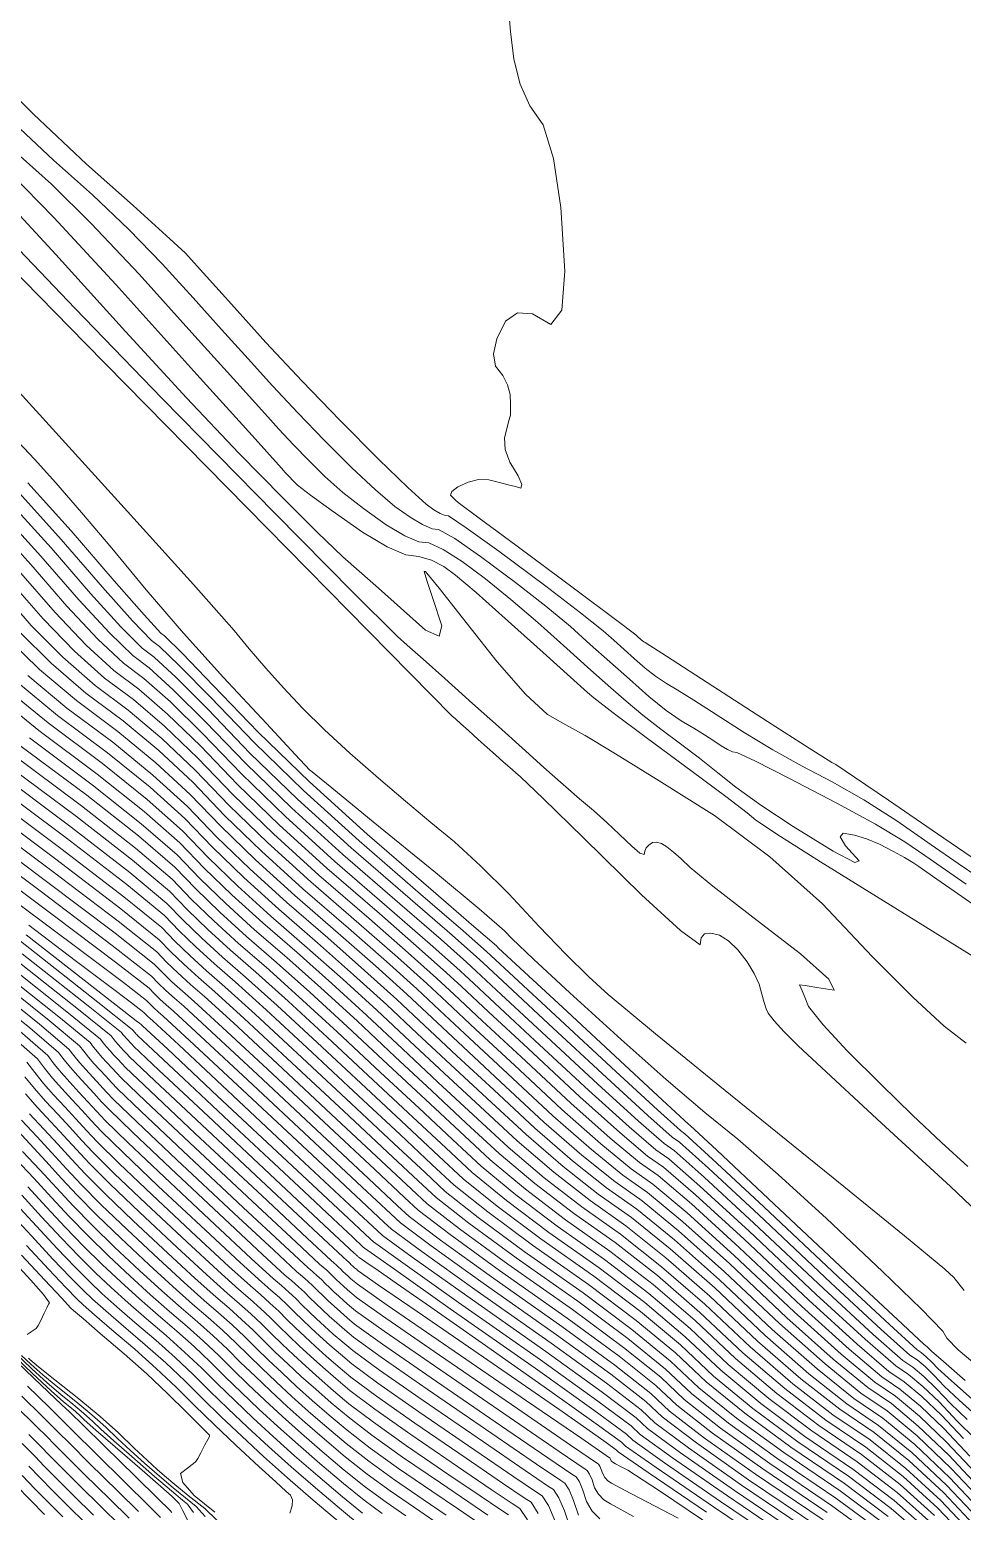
# Model space of a CAD drawing. Header units: inches. Extents: x 1337389 to 1347141, y 407035 to 414577.
# Drawn here: x 1339483 to 1339961, y 408821 to 409581 of the extents above; entities that cross this region are included whole.
import ezdxf

# ---------------------------------------------------------------- set-up
doc = ezdxf.new("R2010")
doc.units = ezdxf.units.IN
doc.header["$MEASUREMENT"] = 0
doc.layers.add('Topo', color=7, linetype='Continuous', lineweight=15, true_color=0x459900)

msp = doc.modelspace()

# ---------------------------------------------------------------- linework, layer by layer
at = {"layer": 'Topo'}
for points, elevation in [([(1339965.5618, 409156.716), (1339948.246, 409168.615), (1339923.179, 409185.834), (1339905.8, 409197.6589), (1339896.1101, 409204.0909), (1339894.1079, 409205.13), (1339882.4479, 409212.4949), (1339861.1299, 409226.186), (1339830.152, 409246.2029), (1339809.2628, 409259.6849), (1339798.462, 409266.633), (1339797.7491, 409267.047), (1339797.046, 409267.5231), (1339796.3541, 409268.0609), (1339795.6711, 409268.661), (1339794.9871, 409269.2682), (1339794.302, 409269.8808), (1339793.6142, 409270.5009), (1339783.1188, 409278.3949), (1339762.8149, 409293.564), (1339732.703, 409316.0081), (1339712.607, 409330.973), (1339702.5281, 409338.4579), (1339702.465, 409338.4651), (1339702.3738, 409338.5039), (1339702.2559, 409338.5749), (1339702.109, 409338.678), (1339701.4511, 409339.3091), (1339700.2801, 409340.466), (1339698.5989, 409342.1489), (1339699.2609, 409344.1181), (1339702.2658, 409346.3718), (1339707.616, 409348.9109), (1339712.9622, 409350.136), (1339718.304, 409350.047), (1339723.6411, 409348.6439), (1339728.1501, 409347.4761), (1339731.8291, 409346.5411), (1339734.6791, 409345.8409), (1339735.1681, 409347.714), (1339733.2959, 409352.1579), (1339729.0629, 409359.1729), (1339726.6949, 409365.6199), (1339726.1929, 409371.496), (1339727.5561, 409376.803), (1339728.5289, 409380.532), (1339729.1121, 409382.6839), (1339729.3052, 409383.2589), (1339729.3849, 409385.3001), (1339729.3519, 409388.807), (1339729.2061, 409393.781), (1339727.8799, 409398.6991), (1339725.375, 409403.56), (1339721.6901, 409408.3662), (1339720.7031, 409414.61), (1339722.4149, 409422.293), (1339726.8239, 409431.4141), (1339732.9029, 409435.6881), (1339740.6521, 409435.1139), (1339750.0711, 409429.6917), (1339755.613, 409436.9842), (1339757.279, 409456.989), (1339755.0669, 409489.7071), (1339751.34, 409514.736), (1339746.0959, 409532.0761), (1339739.337, 409541.7249), (1339734.3041, 409552.915), (1339730.997, 409565.6441), (1339729.415, 409579.9131), (1339728.227, 409594.118)], 730), ([(1339454.0098, 409567.7182), (1339484.7181, 409537.5519), (1339512.032, 409511.847), (1339535.954, 409490.601), (1339552.8609, 409475.3741), (1339562.7541, 409466.1671), (1339565.632, 409462.9791), (1339573.458, 409454.302), (1339586.2311, 409440.1371), (1339603.9519, 409420.4831), (1339622.474, 409400.6649), (1339641.7978, 409380.681), (1339661.9241, 409360.533), (1339676.6769, 409346.1588), (1339686.0571, 409337.559), (1339690.065, 409334.7331), (1339693.3069, 409332.789), (1339695.7829, 409331.7261), (1339697.494, 409331.5449), (1339706.667, 409325.438), (1339723.3008, 409313.4049), (1339747.397, 409295.4451), (1339765.2549, 409281.854), (1339776.874, 409272.6321), (1339782.2558, 409267.778), (1339787.625, 409262.976), (1339792.9811, 409258.2249), (1339798.3251, 409253.5251), (1339803.7489, 409249.3121), (1339809.2521, 409245.586), (1339814.8361, 409242.3461), (1339823.3521, 409237.0889), (1339834.799, 409229.815), (1339849.1771, 409220.5241), (1339863.883, 409211.6729), (1339878.918, 409203.261), (1339894.28, 409195.288), (1339910.423, 409185.9201), (1339927.347, 409175.1551), (1339945.0499, 409162.994), (1339958.9461, 409153.434), (1339969.0319, 409146.4761)], 735), ([(1339962.9371, 409142.814), (1339952.3289, 409150.1531), (1339941.855, 409157.3729), (1339931.5149, 409164.4759), (1339916.4239, 409173.4649), (1339896.5819, 409184.3411), (1339871.989, 409197.1038), (1339854.8999, 409205.737), (1339845.3169, 409210.2421), (1339843.2369, 409210.619), (1339840.5839, 409211.7478), (1339837.3582, 409213.63), (1339833.5578, 409216.266), (1339828.8629, 409219.2771), (1339823.273, 409222.6639), (1339816.7869, 409226.428), (1339809.1279, 409231.8691), (1339800.2959, 409238.9901), (1339790.291, 409247.789), (1339780.263, 409256.6841), (1339770.2111, 409265.6751), (1339760.1351, 409274.763), (1339747.391, 409285.313), (1339731.979, 409297.3261), (1339713.899, 409310.8009), (1339700.726, 409319.903), (1339692.4601, 409324.6321), (1339689.1011, 409324.988), (1339684.239, 409327.0741), (1339677.8739, 409330.891), (1339670.006, 409336.4391), (1339660.0468, 409344.8561), (1339647.9969, 409356.1429), (1339633.8581, 409370.2989), (1339620.281, 409384.339), (1339607.2681, 409398.2632), (1339594.8182, 409412.0709), (1339581.259, 409427.1), (1339566.5931, 409443.35), (1339550.8181, 409460.8211), (1339533.6241, 409478.399), (1339515.01, 409496.0842), (1339494.976, 409513.8773), (1339472.1009, 409535.4051)], 740), ([(1339477.921, 409515.9079), (1339494.0659, 409501.5681), (1339514.387, 409481.4239), (1339538.8831, 409455.4749), (1339567.553, 409423.721), (1339589.0609, 409399.8978), (1339603.4041, 409384.005), (1339610.5831, 409376.0421), (1339618.0879, 409368.012), (1339625.917, 409359.916), (1339634.0709, 409351.753), (1339643.4161, 409343.554), (1339653.9541, 409335.3202), (1339665.683, 409327.049), (1339675.171, 409321.3588), (1339682.419, 409318.2491), (1339687.426, 409317.7192), (1339694.7862, 409314.3681), (1339704.497, 409308.1979), (1339716.5609, 409299.206), (1339729.5271, 409288.771), (1339743.395, 409276.894), (1339758.1649, 409263.5731), (1339770.6179, 409252.3999), (1339780.752, 409243.3759), (1339788.5699, 409236.5011), (1339797.1269, 409229.4431), (1339806.4252, 409222.2029), (1339816.4629, 409214.779), (1339826.2069, 409207.3429), (1339835.658, 409199.8951), (1339844.8149, 409192.4339), (1339857.7101, 409183.258), (1339874.342, 409172.3661), (1339894.7111, 409159.7581), (1339905.9679, 409153.8911), (1339908.112, 409154.7651), (1339901.143, 409162.3791), (1339898.419, 409167.1071), (1339899.94, 409168.949), (1339905.7042, 409167.9061), (1339911.9071, 409165.9861), (1339918.548, 409163.189), (1339925.627, 409159.5161), (1339931.3382, 409156.3851), (1339935.6821, 409153.7969), (1339938.6591, 409151.7529), (1339945.7119, 409146.8711), (1339956.841, 409139.153), (1339972.0479, 409128.598)], 745), ([(1339974.1141, 409101.0382), (1339959.8018, 409109.9342), (1339940.7361, 409121.76), (1339916.917, 409136.516), (1339888.3431, 409154.2009), (1339867.774, 409167.23), (1339855.209, 409175.6021), (1339850.6491, 409179.3171), (1339839.732, 409187.6191), (1339822.4579, 409200.509), (1339798.8249, 409217.986), (1339782.003, 409230.5769), (1339771.99, 409238.281), (1339768.787, 409241.098), (1339760.164, 409248.8269), (1339746.12, 409261.47), (1339726.655, 409279.0239), (1339711.6629, 409292.2299), (1339701.1431, 409301.087), (1339695.0961, 409305.594), (1339688.845, 409308.834), (1339682.3931, 409310.806), (1339675.7371, 409311.51), (1339666.1041, 409315.6439), (1339653.4919, 409323.207), (1339637.902, 409334.2001), (1339626.7861, 409342.2521), (1339620.144, 409347.3631), (1339617.9761, 409349.534), (1339615.8941, 409351.686), (1339613.899, 409353.821), (1339611.99, 409355.9391), (1339596.8617, 409372.6962), (1339568.514, 409404.0919), (1339526.947, 409450.1289), (1339495.1502, 409484.4491), (1339473.1221, 409507.052)], 750), ([(1339469.6479, 409494.4121), (1339496.2181, 409465.5981), (1339531.8869, 409426.0932), (1339563.1639, 409392.126), (1339590.049, 409363.6979), (1339612.5409, 409340.807), (1339630.3251, 409323.1051), (1339643.401, 409310.59), (1339651.7681, 409303.2629), (1339661.6252, 409294.537), (1339672.971, 409284.4109), (1339685.8069, 409272.8871), (1339692.8462, 409269.831), (1339694.087, 409275.242), (1339689.532, 409289.1211), (1339686.5109, 409298.3821), (1339685.0261, 409303.024), (1339685.076, 409303.0469), (1339685.169, 409303.057), (1339685.3051, 409303.0521), (1339685.4841, 409303.0329), (1339685.613, 409303.0119), (1339685.6939, 409302.991), (1339685.725, 409302.967), (1339685.8731, 409302.8371), (1339686.1362, 409302.6009), (1339686.516, 409302.2589), (1339692.7042, 409294.4871), (1339704.7001, 409279.2871), (1339722.504, 409256.658), (1339737.024, 409240.115), (1339748.2609, 409229.6599), (1339756.2151, 409225.291), (1339762.6571, 409221.718), (1339767.5871, 409218.943), (1339771.006, 409216.9639), (1339783.2121, 409209.488), (1339804.2051, 409196.513), (1339833.985, 409178.0409), (1339862.3519, 409156.7391), (1339889.3058, 409132.6059), (1339914.8471, 409105.6431), (1339935.6419, 409084.7739), (1339951.689, 409070.0001), (1339962.9891, 409061.3198)], 755), ([(1339448.6349, 409483.9519), (1339511.4939, 409419.9061), (1339604.517, 409325.236), (1339667.1228, 409261.607), (1339699.311, 409229.0161), (1339701.0818, 409227.466), (1339703.9182, 409224.9449), (1339707.8201, 409221.456), (1339712.786, 409216.9969), (1339717.397, 409212.8578), (1339721.6519, 409209.04), (1339725.5519, 409205.541), (1339728.983, 409202.5019), (1339731.944, 409199.921), (1339734.4369, 409197.7989), (1339746.0219, 409186.664), (1339766.7012, 409166.515), (1339796.4731, 409137.352), (1339816.459, 409119.0862), (1339826.6601, 409111.718), (1339827.0762, 409115.2469), (1339828.859, 409117.2271), (1339832.01, 409117.6591), (1339836.5289, 409116.542), (1339841.149, 409113.7081), (1339845.8719, 409109.1559), (1339850.6971, 409102.887), (1339854.3517, 409096.9941), (1339856.8379, 409091.477), (1339858.154, 409086.3361), (1339859.3549, 409082.1351), (1339860.4401, 409078.8729), (1339861.4101, 409076.5519), (1339864.4732, 409072.6119), (1339869.6279, 409067.0548), (1339876.875, 409059.881), (1339893.5208, 409044.2648), (1339919.5661, 409020.209), (1339955.01, 408987.71), (1339979.448, 408964.582)], 765), ([(1339963.818, 408997.974), (1339950.3051, 409010.3649), (1339935.4912, 409024.372), (1339919.376, 409039.9948), (1339901.9619, 409057.2339), (1339889.575, 409070.5868), (1339882.216, 409080.0533), (1339879.8852, 409085.6309), (1339878.3299, 409089.355), (1339877.5494, 409091.2289), (1339880.4958, 409090.771), (1339886.398, 409089.8319), (1339895.2509, 409088.4161), (1339892.4759, 409094.1369), (1339878.0722, 409106.994), (1339852.041, 409126.9891), (1339833.1541, 409141.7759), (1339821.414, 409151.355), (1339816.819, 409155.7268), (1339812.833, 409159.2159), (1339809.4569, 409161.8231), (1339806.69, 409163.5469), (1339804.2271, 409164.286), (1339802.0691, 409164.04), (1339800.216, 409162.8089), (1339798.909, 409161.3772), (1339798.1471, 409159.743), (1339797.9311, 409157.9091), (1339795.71, 409158.72), (1339791.4859, 409162.1761), (1339785.256, 409168.2781), (1339778.7248, 409174.3712), (1339771.8931, 409180.4528), (1339764.758, 409186.5259), (1339756.2811, 409193.9128), (1339746.462, 409202.613), (1339735.3002, 409212.6258), (1339723.12, 409223.5558), (1339709.9231, 409235.4009), (1339695.7089, 409248.1631), (1339684.543, 409258.151), (1339676.425, 409265.364), (1339671.356, 409269.8031), (1339648.724, 409292.3559), (1339608.5289, 409333.022), (1339550.771, 409391.8019), (1339505.9, 409438.039), (1339473.9139, 409471.7339)], 760), ([(1339961.88, 408934.3719), (1339956.5819, 408941.1359), (1339952.03, 408945.4339), (1339931.4269, 408962.4589), (1339894.7721, 408992.211), (1339842.0648, 409034.6891), (1339803.6329, 409066.014), (1339779.476, 409086.1871), (1339769.5931, 409095.2062), (1339757.7941, 409106.8071), (1339744.0781, 409120.988), (1339728.446, 409137.7511), (1339713.9771, 409152.232), (1339700.671, 409164.432), (1339688.5279, 409174.3509), (1339675.5421, 409185.2272), (1339661.7127, 409197.0609), (1339647.0421, 409209.8519), (1339634.028, 409221.846), (1339622.6708, 409233.045), (1339612.9711, 409243.447), (1339603.8909, 409253.5439), (1339595.4309, 409263.334), (1339587.5889, 409272.82), (1339566.7551, 409296.3211), (1339532.9281, 409333.8371), (1339486.1068, 409385.3699), (1339452.36, 409422.3551)], 770), ([(1339471.4609, 409375.369), (1339485.2539, 409360.5929), (1339496.1969, 409348.549), (1339509.4029, 409333.369), (1339524.8741, 409315.0531), (1339542.6079, 409293.6), (1339561.7429, 409271.4562), (1339582.2787, 409248.6212), (1339604.2161, 409225.095), (1339618.954, 409209.3121), (1339626.492, 409201.273), (1339626.83, 409200.979), (1339637.6661, 409192.115), (1339658.9991, 409174.6829), (1339690.8291, 409148.6831), (1339713.268, 409130.0429), (1339726.313, 409118.7652), (1339729.9669, 409114.8471), (1339741.1348, 409104.266), (1339759.8159, 409087.021), (1339786.0118, 409063.1119), (1339809.086, 409042.651), (1339829.0388, 409025.6379), (1339845.8719, 409012.072), (1339866.664, 408993.99), (1339891.4151, 408971.3911), (1339920.1262, 408944.2759), (1339939.9639, 408924.998), (1339950.9299, 408913.5571), (1339953.0241, 408909.9521), (1339958.8319, 408904.0938), (1339968.3569, 408895.981)], 775), ([(1339962.4671, 408888.3331), (1339951.315, 408897.994), (1339945.176, 408903.4199), (1339944.049, 408904.6091), (1339943.0381, 408905.5781), (1339942.143, 408906.3271), (1339941.363, 408906.855), (1339927.6949, 408919.561), (1339901.1401, 408944.4429), (1339861.6971, 408981.503), (1339835.1409, 409006.3923), (1339821.4721, 409019.112), (1339820.691, 409019.661), (1339809.5099, 409029.929), (1339787.9298, 409049.917), (1339755.9502, 409079.6229), (1339734.3209, 409099.7169), (1339723.043, 409110.1981), (1339722.1161, 409111.0649), (1339710.6009, 409121.059), (1339688.4991, 409140.1789), (1339655.81, 409168.4251), (1339626.3219, 409195.254), (1339600.0361, 409220.6658), (1339576.9532, 409244.6611), (1339560.9449, 409261.1201), (1339552.012, 409270.0418), (1339550.1549, 409271.4278), (1339541.554, 409280.8519), (1339526.208, 409298.3139), (1339504.117, 409323.8139), (1339481.9021, 409348.451)], 780), ([(1339473.3729, 409337.814), (1339493.77, 409315.1928), (1339514.0529, 409291.7799), (1339529.635, 409274.633), (1339540.5151, 409263.7551), (1339546.6939, 409259.1439), (1339557.9609, 409248.639), (1339574.3171, 409232.241), (1339595.762, 409209.95), (1339620.181, 409186.342), (1339647.575, 409161.4178), (1339677.9441, 409135.1771), (1339699.3879, 409116.562), (1339711.9071, 409105.5719), (1339715.5021, 409102.2078), (1339727.836, 409090.7331), (1339748.9111, 409071.1491), (1339778.7248, 409043.454), (1339799.8422, 409024.1178), (1339812.263, 409013.1411), (1339815.987, 409010.5229), (1339830.7879, 408997.203), (1339856.6658, 408973.1819), (1339893.6221, 408938.46), (1339919.4561, 408914.4999), (1339934.1691, 408901.3041), (1339937.7611, 408898.87), (1339941.8871, 408895.4199), (1339946.546, 408890.9551), (1339951.7379, 408885.4751), (1339959.431, 408878.184), (1339969.6241, 408869.0819)], 790), ([(1339966.046, 408878.708), (1339955.3733, 408888.0892), (1339948.4571, 408894.447), (1339945.2969, 408897.7821), (1339942.4619, 408900.4989), (1339939.9519, 408902.5979), (1339937.7659, 408904.0788), (1339923.5762, 408917.031), (1339897.3808, 408941.452), (1339859.1811, 408977.342), (1339832.9642, 409001.798), (1339818.7291, 409014.817), (1339816.477, 409016.401), (1339804.6761, 409027.024), (1339783.3271, 409046.685), (1339752.4301, 409075.3861), (1339731.0789, 409095.2248), (1339719.272, 409106.2029), (1339717.011, 409108.319), (1339704.994, 409118.8099), (1339683.2211, 409137.6782), (1339651.6921, 409164.9209), (1339623.2519, 409190.7981), (1339597.8991, 409215.3081), (1339575.6349, 409238.451), (1339559.4529, 409254.88), (1339549.353, 409264.593), (1339545.335, 409267.5909), (1339535.594, 409277.7422), (1339520.1311, 409295.0469), (1339498.9441, 409319.5039), (1339477.6378, 409343.1329)], 785), ([(1339963.4891, 408868.278), (1339955.0201, 408876.5021), (1339947.7939, 408884.128), (1339941.3109, 408890.3409), (1339935.5709, 408895.1408), (1339930.572, 408898.528), (1339915.336, 408911.97), (1339889.863, 408935.4681), (1339854.1509, 408969.0218), (1339828.6111, 408992.609), (1339813.244, 409006.228), (1339808.0488, 409009.8809), (1339795.0081, 409021.213), (1339774.1221, 409040.2229), (1339745.3909, 409066.911), (1339724.5939, 409086.2411), (1339711.7309, 409098.2129), (1339706.803, 409102.8261), (1339693.781, 409114.313), (1339672.666, 409132.676), (1339643.4583, 409157.9139), (1339617.1111, 409181.886), (1339593.6241, 409204.592), (1339572.9989, 409226.031), (1339556.4691, 409242.3989), (1339544.0341, 409253.695), (1339535.6949, 409259.9181), (1339523.6749, 409271.5239), (1339507.976, 409288.5121), (1339488.597, 409310.8832), (1339469.1081, 409332.4949)], 795), ([(1339464.844, 409327.177), (1339483.4229, 409306.572), (1339501.898, 409285.245), (1339517.7149, 409268.415), (1339530.8738, 409256.0819), (1339541.375, 409248.2461), (1339554.9771, 409236.1591), (1339571.6811, 409219.8212), (1339591.487, 409199.2341), (1339614.0402, 409177.4301), (1339639.3412, 409154.4101), (1339667.388, 409130.175), (1339688.1739, 409112.0651), (1339701.6981, 409100.0789), (1339707.9611, 409094.218), (1339721.3519, 409081.749), (1339741.872, 409062.674), (1339769.52, 409036.9911), (1339790.174, 409018.3071), (1339803.8349, 409006.621), (1339810.5008, 409001.934), (1339826.4351, 408988.0142), (1339851.6361, 408964.8621), (1339886.1031, 408932.477), (1339911.217, 408909.44), (1339926.9761, 408895.752), (1339933.3801, 408891.412), (1339940.7361, 408885.2623), (1339949.043, 408877.3009), (1339958.301, 408867.53), (1339967.5469, 408858.3729)], 800), ([(1339961.5821, 408858.558), (1339950.291, 408870.474), (1339940.16, 408880.1831), (1339931.1891, 408887.6839), (1339923.379, 408892.9769), (1339907.0971, 408906.91), (1339882.344, 408929.4853), (1339849.1201, 408960.701), (1339824.258, 408983.42), (1339807.759, 408997.6398), (1339799.6209, 409003.3611), (1339785.3399, 409015.4019), (1339764.9181, 409033.7601), (1339738.3518, 409058.437), (1339718.11, 409077.258), (1339704.191, 409090.223), (1339696.594, 409097.3321), (1339682.568, 409109.8161), (1339662.111, 409127.6739), (1339635.2231, 409150.907), (1339610.9699, 409172.9741), (1339589.3498, 409193.875), (1339570.3639, 409213.611), (1339553.4851, 409229.918), (1339538.716, 409242.7961), (1339526.0539, 409252.245), (1339511.7561, 409265.3058), (1339495.8211, 409281.978), (1339478.249, 409302.2621)], 805), ([(1339467.9019, 409293.641), (1339483.666, 409275.444), (1339499.837, 409259.0879), (1339516.413, 409244.5719), (1339533.3971, 409231.8977), (1339550.5019, 409217.438), (1339567.7279, 409201.1909), (1339585.0751, 409183.159), (1339604.8289, 409164.0619), (1339626.9891, 409143.8999), (1339651.555, 409122.6729), (1339671.3538, 409105.3189), (1339686.386, 409091.8389), (1339696.65, 409082.2328), (1339711.6261, 409068.274), (1339731.3129, 409049.9621), (1339755.7131, 409027.2971), (1339775.6722, 409009.5911), (1339791.1922, 408996.842), (1339802.2731, 408989.0509), (1339819.9061, 408974.2299), (1339844.0898, 408952.381), (1339874.826, 408923.5021), (1339898.8579, 408901.8499), (1339916.185, 408887.425), (1339926.808, 408880.227), (1339939.009, 408870.0251), (1339952.788, 408856.82), (1339968.1449, 408840.6128)], 815), ([(1339964.863, 408849.585), (1339951.5389, 408863.647), (1339939.584, 408875.1041), (1339928.999, 408883.9549), (1339919.7819, 408890.2011), (1339902.978, 408904.38), (1339878.5851, 408926.4941), (1339846.6051, 408956.541), (1339822.0821, 408978.825), (1339805.0161, 408993.345), (1339795.406, 409000.1019), (1339780.5059, 409012.4959), (1339760.315, 409030.5291), (1339734.833, 409054.1991), (1339714.868, 409072.7659), (1339700.4202, 409086.2281), (1339691.4901, 409094.5859), (1339676.9611, 409107.5678), (1339656.833, 409125.174), (1339631.1062, 409147.403), (1339607.8999, 409168.5179), (1339587.213, 409188.5169), (1339569.0461, 409207.4012), (1339551.9938, 409223.678), (1339536.056, 409237.347), (1339521.2339, 409248.409), (1339505.7961, 409262.197), (1339489.7439, 409278.7112), (1339473.076, 409297.9511)], 810), ([(1339971.426, 408831.6402), (1339954.0361, 408849.993), (1339938.433, 408864.946), (1339924.617, 408876.498), (1339912.5879, 408884.6491), (1339894.7379, 408899.3202), (1339871.0669, 408920.511), (1339841.575, 408948.221), (1339817.729, 408969.6359), (1339799.5301, 408984.7559), (1339786.9781, 408993.5821), (1339770.8381, 409006.6849), (1339751.11, 409024.0661), (1339727.7939, 409045.7249), (1339708.384, 409063.7819), (1339692.8799, 409078.2379), (1339681.2811, 409089.093), (1339665.7471, 409103.0709), (1339646.2779, 409120.1721), (1339622.8721, 409140.3961), (1339601.7591, 409159.606), (1339582.9379, 409177.801), (1339566.4101, 409194.9809), (1339549.0099, 409211.1969), (1339530.7379, 409226.4489), (1339511.5929, 409240.7361), (1339493.877, 409255.978), (1339477.589, 409272.177)], 820), ([(1339974.7069, 408822.668), (1339955.284, 408843.1659), (1339937.858, 408859.867), (1339922.4268, 408872.7691), (1339908.992, 408881.8739), (1339890.619, 408896.79), (1339867.308, 408917.5188), (1339839.0591, 408944.0599), (1339815.5531, 408965.0409), (1339796.788, 408980.4622), (1339782.7641, 408990.3219), (1339766.004, 409003.7799), (1339746.5081, 409020.8351), (1339724.2739, 409041.4868), (1339705.142, 409059.2899), (1339689.1091, 409074.2431), (1339676.1768, 409086.346), (1339660.1411, 409100.822), (1339640.9999, 409117.6712), (1339618.755, 409136.892), (1339598.6881, 409155.1502), (1339580.8011, 409172.4429), (1339565.0922, 409188.7711), (1339547.5179, 409204.9569), (1339528.0781, 409221), (1339506.773, 409236.8992), (1339487.917, 409252.8689), (1339471.5111, 409268.909)], 825), ([(1339971.8001, 408814.7159), (1339953.0471, 408834.509), (1339935.128, 408851.374), (1339918.046, 408865.3121), (1339901.798, 408876.3221), (1339882.379, 408891.73), (1339859.7902, 408911.5357), (1339834.0291, 408935.7399), (1339811.2, 408955.8521), (1339791.302, 408971.8731), (1339774.3361, 408983.802), (1339756.3361, 408997.9689), (1339737.3031, 409014.3718), (1339717.235, 409033.013), (1339698.657, 409050.3071), (1339681.5681, 409066.2531), (1339665.969, 409080.853), (1339648.927, 409096.3249), (1339630.4453, 409112.669), (1339610.52, 409129.885), (1339592.5471, 409146.238), (1339576.5261, 409161.726), (1339562.4571, 409176.3509), (1339544.5341, 409192.477), (1339522.76, 409210.1021), (1339497.1321, 409229.226), (1339475.9979, 409246.651)], 835), ([(1339974.136, 408817.7611), (1339954.6069, 408838.3718), (1339936.6398, 408855.465), (1339920.236, 408869.0409), (1339905.395, 408879.0979), (1339886.4991, 408894.26), (1339863.5487, 408914.5281), (1339836.5441, 408939.8999), (1339813.3759, 408960.4471), (1339794.045, 408976.1669), (1339778.5501, 408987.062), (1339761.1699, 409000.8741), (1339741.905, 409017.6038), (1339720.7549, 409037.2502), (1339701.8991, 409054.7982), (1339685.3389, 409070.248), (1339671.0731, 409083.6), (1339654.5339, 409098.5741), (1339635.7219, 409115.1701), (1339614.6371, 409133.3892), (1339595.6181, 409150.6939), (1339578.6639, 409167.0852), (1339563.7741, 409182.5611), (1339546.0259, 409198.717), (1339525.419, 409215.551), (1339501.953, 409233.063), (1339481.9579, 409249.7601)], 830), ([(1339967.1291, 408808.6279), (1339949.9269, 408826.783), (1339932.1049, 408843.192), (1339913.6641, 408857.855), (1339894.6041, 408870.771), (1339874.1399, 408886.6702), (1339852.2708, 408905.553), (1339828.9992, 408927.4189), (1339806.8469, 408946.6629), (1339785.8173, 408963.284), (1339765.908, 408977.2832), (1339746.6681, 408992.158), (1339728.0981, 409007.9099), (1339710.196, 409024.5379), (1339692.1731, 409041.323), (1339674.0281, 409058.2632), (1339655.7598, 409075.36), (1339637.7139, 409091.828), (1339619.8888, 409107.6669), (1339602.2862, 409122.878), (1339586.407, 409137.3261), (1339572.252, 409151.0102), (1339559.8211, 409163.932), (1339541.5508, 409179.9959), (1339517.4411, 409199.2032), (1339487.4923, 409221.5529), (1339464.0789, 409240.4329)], 845), ([(1339470.0383, 409243.542), (1339492.312, 409225.3901), (1339520.1001, 409204.6521), (1339543.0431, 409186.236), (1339561.1391, 409170.1419), (1339574.389, 409156.3679), (1339589.4768, 409141.782), (1339606.4031, 409126.3821), (1339625.1668, 409110.168), (1339643.3212, 409094.077), (1339660.8642, 409078.107), (1339677.798, 409062.2579), (1339695.4151, 409045.8151), (1339713.716, 409028.776), (1339732.7001, 409011.1409), (1339751.5022, 408995.063), (1339770.1221, 408980.5431), (1339788.5588, 408967.579), (1339809.023, 408951.2579), (1339831.5138, 408931.5799), (1339856.0311, 408908.545), (1339878.2599, 408889.1999), (1339898.201, 408873.5461), (1339915.8549, 408861.583), (1339933.6169, 408847.283), (1339951.4871, 408830.6461), (1339969.4651, 408811.6721)], 840), ([(1339482.6719, 409217.717), (1339514.782, 409193.754), (1339540.0589, 409173.7559), (1339558.5029, 409157.7218), (1339570.114, 409145.6518), (1339583.336, 409132.8688), (1339598.1691, 409119.3742), (1339614.611, 409105.1668), (1339632.107, 409089.5801), (1339650.6561, 409072.6139), (1339670.257, 409054.2689), (1339688.931, 409036.8311), (1339706.677, 409020.3011), (1339723.495, 409004.6779), (1339741.834, 408989.2518), (1339761.694, 408974.023), (1339783.0741, 408958.9901), (1339804.671, 408942.0691), (1339826.483, 408923.259), (1339848.5121, 408902.5621), (1339870.0201, 408884.14), (1339891.007, 408867.995), (1339911.4739, 408854.1261), (1339930.593, 408839.101), (1339948.3669, 408822.92), (1339964.7938, 408805.5827)], 850), ([(1339473.031, 409210.044), (1339509.4631, 409182.856), (1339537.0749, 409161.275), (1339555.8678, 409145.302), (1339565.8399, 409134.9361), (1339577.1951, 409123.9571), (1339589.9341, 409112.3669), (1339604.0559, 409100.1649), (1339620.894, 409085.0829), (1339640.4471, 409067.1209), (1339662.717, 409046.279), (1339682.4469, 409027.847), (1339699.6381, 409011.826), (1339714.29, 408998.2159), (1339732.1659, 408983.441), (1339753.265, 408967.5029), (1339777.588, 408950.401), (1339800.3179, 408932.88), (1339821.4531, 408914.9389), (1339840.9941, 408896.5782), (1339861.781, 408879.08), (1339883.8138, 408862.444), (1339907.092, 408846.6691), (1339927.5699, 408830.9189), (1339945.247, 408815.1939)], 860), ([(1339477.8509, 409213.8802), (1339512.1219, 409188.3049), (1339538.5669, 409167.5149), (1339557.1851, 409151.5122), (1339567.9769, 409140.2939), (1339580.2661, 409128.4129), (1339594.0512, 409115.8711), (1339609.3341, 409102.666), (1339626.5009, 409087.3311), (1339645.552, 409069.867), (1339666.487, 409050.274), (1339685.6892, 409032.339), (1339703.1571, 409016.064), (1339718.8931, 409001.4469), (1339737, 408986.347), (1339757.479, 408970.7631), (1339780.3311, 408954.695), (1339802.494, 408937.4741), (1339823.9681, 408919.099), (1339844.753, 408899.57), (1339865.9011, 408881.61), (1339887.4109, 408865.2191), (1339909.2831, 408850.3979), (1339929.0819, 408835.01), (1339946.8071, 408819.0569)], 855), ([(1339463.39, 409202.3711), (1339504.145, 409171.9571), (1339534.0921, 409148.7939), (1339553.2318, 409132.8819), (1339561.5649, 409124.2188), (1339571.0549, 409115.0449), (1339581.7001, 409105.3599), (1339593.501, 409095.1629), (1339609.6798, 409080.585), (1339630.239, 409061.6269), (1339655.1759, 409038.289), (1339675.9628, 409018.864), (1339692.5991, 409003.352), (1339705.085, 408991.7529), (1339722.4981, 408977.6298), (1339744.8369, 408960.9831), (1339772.103, 408941.812), (1339795.965, 408923.691), (1339816.422, 408906.6179), (1339833.4761, 408890.5951), (1339853.5419, 408874.0199), (1339876.62, 408856.892), (1339902.7111, 408839.212), (1339924.5471, 408822.7369), (1339942.1269, 408807.468)], 870), ([(1339943.6869, 408811.3312), (1339926.0578, 408826.828), (1339904.902, 408842.9399), (1339880.2171, 408859.668), (1339857.6609, 408876.5499), (1339837.235, 408893.5869), (1339818.938, 408910.7779), (1339798.141, 408928.285), (1339774.846, 408946.1069), (1339749.0509, 408964.243), (1339727.3322, 408980.5361), (1339709.6881, 408994.9849), (1339696.1181, 409007.5888), (1339679.2049, 409023.3549), (1339658.9461, 409042.2841), (1339635.3428, 409064.3741), (1339615.2871, 409082.8339), (1339598.7779, 409097.664), (1339585.8172, 409108.864), (1339574.1251, 409119.5012), (1339563.7031, 409129.5771), (1339554.5501, 409139.092), (1339535.5841, 409155.0349), (1339506.8039, 409177.407), (1339468.2109, 409206.2081)], 865), ([(1339453.7501, 409194.698), (1339498.826, 409161.0591), (1339531.1082, 409136.3138), (1339550.5961, 409120.4621), (1339557.291, 409113.503), (1339564.914, 409106.133), (1339573.4651, 409098.3529), (1339582.945, 409090.1609), (1339598.4672, 409076.0882), (1339620.03, 409056.1339), (1339647.635, 409030.2989), (1339669.4779, 409009.8801), (1339685.56, 408994.8769), (1339695.88, 408985.291), (1339712.83, 408971.8201), (1339736.4092, 408954.464), (1339766.6179, 408933.2229), (1339791.6121, 408914.5008), (1339811.392, 408898.2978), (1339825.9579, 408884.6118), (1339845.3021, 408868.96), (1339869.427, 408851.3412), (1339898.3298, 408831.7551), (1339921.5229, 408814.5549)], 880), ([(1339923.0349, 408818.646), (1339900.5202, 408835.483), (1339873.0231, 408854.1159), (1339849.4221, 408871.49), (1339829.717, 408887.604), (1339813.907, 408902.4579), (1339793.7879, 408919.0962), (1339769.36, 408937.518), (1339740.6229, 408957.724), (1339717.664, 408974.7249), (1339700.4831, 408988.522), (1339689.079, 408999.1141), (1339672.72, 409014.3718), (1339651.4051, 409034.2941), (1339625.135, 409058.8811), (1339604.0741, 409078.337), (1339588.223, 409092.6623), (1339577.583, 409101.8561), (1339567.984, 409110.5889), (1339559.4281, 409118.8611), (1339551.9141, 409126.6719), (1339532.6001, 409142.5539), (1339501.4852, 409166.508), (1339458.5699, 409198.5349)], 875), ([(1339444.1091, 409187.025), (1339493.5071, 409150.1609), (1339528.1239, 409123.8329), (1339547.9611, 409108.0421), (1339553.0162, 409102.7871), (1339558.773, 409097.2211), (1339565.2309, 409091.3449), (1339572.3899, 409085.159), (1339587.254, 409071.591), (1339609.8219, 409050.641), (1339640.094, 409022.309), (1339662.994, 409000.896), (1339678.5211, 408986.4031), (1339686.675, 408978.828), (1339703.1619, 408966.0089), (1339727.9811, 408947.944), (1339761.1321, 408924.6349), (1339787.2589, 408905.312), (1339806.3611, 408889.9771), (1339818.4389, 408878.6289), (1339837.0629, 408863.9), (1339862.2331, 408845.7889), (1339893.949, 408824.297), (1339918.5002, 408806.3729)], 890), ([(1339448.9302, 409190.8622), (1339496.1669, 409155.6099), (1339529.6159, 409130.0728), (1339549.2791, 409114.2521), (1339555.1538, 409108.145), (1339561.843, 409101.6771), (1339569.3481, 409094.849), (1339577.6682, 409087.6601), (1339592.8599, 409073.8398), (1339614.9261, 409053.3881), (1339643.8651, 409026.304), (1339666.236, 409005.3881), (1339682.04, 408990.6399), (1339691.2781, 408982.0588), (1339707.996, 408968.9139), (1339732.1952, 408951.2039), (1339763.8751, 408928.929), (1339789.4348, 408909.907), (1339808.8771, 408894.1372), (1339822.198, 408881.6211), (1339841.183, 408866.43), (1339865.8299, 408848.565), (1339896.1392, 408828.0259), (1339920.0111, 408810.464)], 885), ([(1339434.4687, 409179.3521), (1339488.189, 409139.2629), (1339525.1411, 409111.3522), (1339545.3251, 409095.6221), (1339548.7419, 409092.07), (1339552.6321, 409088.3091), (1339556.9962, 409084.338), (1339561.8351, 409080.1579), (1339576.04, 409067.0941), (1339599.613, 409045.148), (1339632.554, 409014.3188), (1339656.51, 408991.912), (1339671.482, 408977.9282), (1339677.47, 408972.365), (1339693.494, 408960.1979), (1339719.5519, 408941.4239), (1339755.647, 408916.0462), (1339782.9058, 408896.1229), (1339801.331, 408881.6571), (1339810.9209, 408872.6458), (1339828.8241, 408858.84), (1339855.039, 408840.2381), (1339889.5671, 408816.84)], 900), ([(1339891.7582, 408820.5692), (1339858.636, 408843.0139), (1339832.9429, 408861.3699), (1339814.6802, 408875.638), (1339803.8458, 408885.8171), (1339785.0829, 408900.7182), (1339758.389, 408920.3399), (1339723.7671, 408944.6841), (1339698.3283, 408963.1031), (1339682.0731, 408975.5972), (1339675.0011, 408982.165), (1339659.7519, 408996.4041), (1339636.3242, 409018.3141), (1339604.7171, 409047.8951), (1339581.6469, 409069.3431), (1339567.1119, 409082.659), (1339561.114, 409087.8421), (1339555.703, 409092.765), (1339550.879, 409097.428), (1339546.643, 409101.832), (1339526.6331, 409117.5929), (1339490.848, 409144.712), (1339439.289, 409183.1891)], 895), ([(1339887.3769, 408813.1111), (1339851.4419, 408837.4621), (1339824.7041, 408856.3099), (1339807.1618, 408869.6551), (1339798.816, 408877.4961), (1339780.7299, 408891.5291), (1339752.904, 408911.7509), (1339715.3381, 408938.165), (1339688.6601, 408957.292), (1339672.8681, 408969.134), (1339667.9618, 408973.6909), (1339653.268, 408987.421), (1339628.7829, 409010.3239), (1339594.5091, 409042.4021), (1339570.434, 409064.8462), (1339556.5571, 409077.6568), (1339552.8789, 409080.8352), (1339549.5619, 409083.8531), (1339546.6041, 409086.7121), (1339544.007, 409089.4118), (1339526.784, 409102.7721), (1339494.935, 409126.7941), (1339448.46, 409161.4779)], 905), ([(1339878.614, 408798.197), (1339837.055, 408826.3591), (1339808.2261, 408846.1902), (1339792.125, 408857.6881), (1339788.755, 408860.8551), (1339772.0241, 408873.1511), (1339741.9331, 408894.5741), (1339698.4822, 408925.1248), (1339669.3232, 408945.67), (1339654.4579, 408956.2089), (1339653.8849, 408956.7408), (1339648.509, 408961.7701), (1339638.3299, 408971.295), (1339623.348, 408985.3159), (1339605.6011, 409001.9321), (1339585.0891, 409021.14), (1339561.8118, 409042.943), (1339546.1539, 409057.6289), (1339538.1161, 409065.1971), (1339537.6981, 409065.6489), (1339537.2721, 409066.108), (1339536.8399, 409066.5749), (1339536.3998, 409067.049), (1339536.0058, 409067.5), (1339535.6549, 409067.9271), (1339535.3501, 409068.331), (1339517.7426, 409082.272), (1339482.836, 409109.7491), (1339430.6272, 409150.762)], 925), ([(1339477.2911, 409132.5278), (1339509.1012, 409108.789), (1339530.9011, 409092.3469), (1339542.6901, 409083.2022), (1339544.4669, 409081.354), (1339546.4909, 409079.3968), (1339548.7619, 409077.331), (1339551.2788, 409075.1561), (1339564.827, 409062.5969), (1339589.405, 409039.655), (1339625.0131, 409006.3289), (1339650.0261, 408982.9289), (1339664.4428, 408969.4531), (1339668.2652, 408965.9029), (1339683.826, 408954.387), (1339711.1241, 408934.9051), (1339750.161, 408907.4571), (1339778.5531, 408886.9341), (1339796.3001, 408873.3359), (1339803.4031, 408866.663), (1339820.585, 408853.78), (1339847.8459, 408834.686), (1339885.1861, 408809.3829)], 910), ([(1339882.9949, 408805.654), (1339844.2492, 408831.911), (1339816.4649, 408851.25), (1339799.644, 408863.6721), (1339793.7851, 408869.1762), (1339776.3771, 408882.3399), (1339747.4179, 408903.163), (1339706.91, 408931.6449), (1339678.9909, 408951.4808), (1339663.6627, 408962.6719), (1339660.9239, 408965.2161), (1339646.783, 408978.437), (1339621.2419, 409002.334), (1339584.3001, 409036.9092), (1339559.22, 409060.3489), (1339546.002, 409072.6548), (1339544.6449, 409073.8271), (1339543.421, 409074.9409), (1339542.3299, 409075.9959), (1339541.372, 409076.992), (1339535.018, 409081.9211), (1339523.2682, 409090.7831), (1339506.1219, 409103.5789), (1339482.37, 409121.7879)], 915), ([(1339481.066, 409116.863), (1339516.163, 409089.3251), (1339534.953, 409074.629), (1339537.4339, 409072.778), (1339539.134, 409071.4949), (1339540.0541, 409070.782), (1339540.1931, 409070.638), (1339540.351, 409070.485), (1339540.5278, 409070.324), (1339540.724, 409070.154), (1339553.6141, 409058.1), (1339579.196, 409034.162), (1339617.472, 408998.3399), (1339643.541, 408973.9449), (1339657.4039, 408960.9788), (1339659.06, 408959.4399), (1339674.1571, 408948.576), (1339702.696, 408928.385), (1339744.6761, 408898.8681), (1339774.2002, 408877.7449), (1339791.2699, 408865.0162), (1339795.8851, 408860.6799), (1339812.3452, 408848.7199), (1339840.6521, 408829.1349), (1339880.805, 408801.9258)], 920), ([(1339475.2629, 409104.2488), (1339507.7818, 409078.517), (1339524.562, 409064.9621), (1339525.6031, 409063.5851), (1339526.7961, 409062.1289), (1339528.1421, 409060.5919), (1339529.639, 409058.976), (1339531.112, 409057.386), (1339532.562, 409055.8212), (1339533.9889, 409054.2831), (1339546.839, 409042.111), (1339571.1141, 409019.307), (1339606.812, 408985.8699), (1339630.8801, 408963.3501), (1339643.3171, 408951.747), (1339644.1239, 408951.0611), (1339644.8761, 408950.389), (1339645.5749, 408949.7319), (1339646.2201, 408949.0891), (1339646.9199, 408948.4109), (1339647.6749, 408947.6958), (1339648.4849, 408946.9451), (1339649.3619, 408946.1599), (1339650.3071, 408945.341), (1339651.3191, 408944.487), (1339661.6962, 408937.2621), (1339681.437, 408923.6659), (1339710.544, 408903.7), (1339734.747, 408887.014), (1339754.047, 408873.61), (1339768.444, 408863.487), (1339778.3371, 408856.4621), (1339783.724, 408852.5351), (1339784.607, 408851.7051), (1339799.986, 408841.13), (1339829.8608, 408820.8078)], 935), ([(1339479.0491, 409106.9991), (1339512.7629, 409080.3941), (1339529.9562, 409066.6471), (1339530.629, 409065.7559), (1339531.4009, 409064.8141), (1339532.2709, 409063.821), (1339533.239, 409062.7751), (1339534.1917, 409061.747), (1339535.1298, 409060.735), (1339536.0521, 409059.7399), (1339549.1121, 409047.4199), (1339574.3089, 409023.776), (1339611.6429, 408988.807), (1339636.6191, 408965.421), (1339649.2359, 408953.618), (1339649.494, 408953.398), (1339649.735, 408953.184), (1339649.9579, 408952.9732), (1339650.165, 408952.7671), (1339650.389, 408952.5499), (1339650.631, 408952.321), (1339650.8901, 408952.0809), (1339651.1711, 408951.8301), (1339651.473, 408951.5669), (1339651.797, 408951.2939), (1339655.1189, 408948.9821), (1339661.4379, 408944.63), (1339670.755, 408938.238), (1339688.5261, 408925.8491), (1339714.752, 408907.4619), (1339749.4321, 408883.0779), (1339773.2621, 408866.1561), (1339786.24, 408856.6951), (1339788.3661, 408854.697), (1339804.1061, 408843.6602), (1339833.4579, 408823.584), (1339876.423, 408794.468)], 930), ([(1339463.9041, 409095.998), (1339492.84, 409072.884), (1339508.3799, 409059.9079), (1339510.525, 409057.0729), (1339512.983, 409054.0721), (1339515.753, 409050.908), (1339518.837, 409047.5789), (1339521.872, 409044.3028), (1339524.8589, 409041.0801), (1339527.7971, 409037.911), (1339540.0201, 409026.184), (1339561.5271, 409005.9), (1339592.3189, 408977.0591), (1339613.664, 408957.136), (1339625.5618, 408946.133), (1339628.0131, 408944.0479), (1339630.301, 408942.007), (1339632.4251, 408940.0101), (1339634.3862, 408938.056), (1339636.5139, 408935.9921), (1339638.8081, 408933.8199), (1339641.2699, 408931.5379), (1339643.937, 408929.1511), (1339646.8091, 408926.6601), (1339649.8849, 408924.065), (1339664.5548, 408913.6783), (1339690.8202, 408895.499), (1339728.679, 408869.5281), (1339754.283, 408851.9801), (1339767.6318, 408842.8538), (1339768.727, 408842.1509), (1339769.898, 408840.3369), (1339771.1452, 408837.4111), (1339772.4691, 408833.3729), (1339774.483, 408829.9631), (1339777.1853, 408827.1801), (1339780.5781, 408825.024), (1339792.394, 408818.601)], 950), ([(1339815.38, 408817.6789), (1339799.232, 408826.1059), (1339787.8291, 408832.1291), (1339781.1721, 408835.7472), (1339779.261, 408836.9621), (1339777.738, 408838.53), (1339776.604, 408840.4512), (1339775.8578, 408842.7249), (1339775.155, 408844.3741), (1339774.4961, 408845.3959), (1339773.8788, 408845.7921), (1339760.0782, 408855.2419), (1339733.0922, 408873.7449), (1339692.9218, 408901.301), (1339665.3451, 408920.3441), (1339650.363, 408930.8721), (1339647.975, 408932.8871), (1339645.746, 408934.8209), (1339643.6749, 408936.6731), (1339641.7642, 408938.4451), (1339639.982, 408940.1319), (1339638.3299, 408941.7339), (1339636.808, 408943.251), (1339635.159, 408944.8011), (1339633.383, 408946.386), (1339631.4812, 408948.0038), (1339619.403, 408959.2068), (1339597.1501, 408979.996), (1339564.7229, 409010.369), (1339542.2929, 409031.493), (1339529.8609, 409043.368), (1339527.426, 409045.994), (1339524.952, 409048.6641), (1339522.4369, 409051.3779), (1339519.8831, 409054.1362), (1339517.5869, 409056.7581), (1339515.551, 409059.244), (1339513.7742, 409061.5929), (1339497.8199, 409074.7611), (1339467.6901, 409098.7489)], 945), ([(1339471.4759, 409101.4989), (1339502.8009, 409076.639), (1339519.1681, 409063.2781), (1339520.577, 409061.4139), (1339522.1918, 409059.443), (1339524.0121, 409057.364), (1339526.0381, 409055.177), (1339528.0321, 409053.0251), (1339529.994, 409050.908), (1339531.9251, 409048.8248), (1339544.566, 409036.8022), (1339567.9181, 409014.838), (1339601.9809, 408982.933), (1339625.1421, 408961.278), (1339637.399, 408949.8749), (1339638.7541, 408948.723), (1339640.0179, 408947.5951), (1339641.192, 408946.4909), (1339642.2752, 408945.4119), (1339643.4508, 408944.2708), (1339644.7189, 408943.07), (1339646.0801, 408941.8089), (1339647.554, 408940.4901), (1339649.141, 408939.1141), (1339650.8412, 408937.6799), (1339666.1351, 408927.009), (1339695.023, 408907.1031), (1339737.505, 408877.9611), (1339765.8729, 408858.503), (1339780.126, 408848.7299), (1339780.265, 408848.6401), (1339780.413, 408848.4099), (1339780.5708, 408848.04), (1339780.7391, 408847.5279), (1339780.9941, 408847.0961), (1339781.337, 408846.7431), (1339781.7669, 408846.4699), (1339783.264, 408845.6562), (1339785.8288, 408844.3019), (1339789.4611, 408842.406), (1339805.741, 408831.751), (1339834.6692, 408812.3371)], 940), ([(1339764.1989, 408819.219), (1339761.7191, 408826.782), (1339759.382, 408832.2627), (1339757.1882, 408835.6621), (1339755.1381, 408836.9789), (1339742.6928, 408845.457), (1339719.852, 408861.0959), (1339686.6172, 408883.8951), (1339662.976, 408900.3458), (1339648.9291, 408910.45), (1339644.477, 408914.2071), (1339640.3201, 408917.8121), (1339636.4612, 408921.266), (1339632.897, 408924.5692), (1339629.576, 408927.713), (1339626.496, 408930.7), (1339623.658, 408933.5281), (1339620.5839, 408936.4191), (1339617.2731, 408939.3731), (1339613.7259, 408942.3901), (1339602.1871, 408952.9941), (1339582.657, 408971.185), (1339555.136, 408996.9621), (1339535.473, 409015.5661), (1339523.6691, 409026.9959), (1339519.7231, 409031.253), (1339515.712, 409035.581), (1339511.636, 409039.9803), (1339507.4948, 409044.4511), (1339503.7739, 409048.701), (1339500.4731, 409052.7309), (1339497.5922, 409056.539), (1339482.8782, 409069.1279), (1339456.3311, 409090.4982)], 960), ([(1339460.1171, 409093.248), (1339487.8589, 409071.006), (1339502.986, 409058.2239), (1339505.4989, 409054.902), (1339508.3778, 409051.3869), (1339511.624, 409047.679), (1339515.2361, 409043.7794), (1339518.7919, 409039.942), (1339522.2909, 409036.1659), (1339525.7328, 409032.4539), (1339537.747, 409020.8751), (1339558.332, 409001.431), (1339587.488, 408974.122), (1339607.926, 408955.0649), (1339619.644, 408944.2609), (1339622.6429, 408941.7101), (1339625.4421, 408939.2131), (1339628.0419, 408936.769), (1339630.441, 408934.378), (1339633.045, 408931.8532), (1339635.8531, 408929.194), (1339638.8659, 408926.4021), (1339642.1289, 408923.4811), (1339645.643, 408920.4329), (1339649.407, 408917.2581), (1339663.7661, 408907.0119), (1339688.7188, 408889.6971), (1339724.266, 408865.3121), (1339748.488, 408848.7189), (1339761.385, 408839.9171), (1339762.9571, 408838.9068), (1339764.64, 408836.3001), (1339766.432, 408832.0961), (1339768.3342, 408826.2961), (1339771.227, 408821.3972), (1339775.1099, 408817.3981)], 955), ([(1339472.917, 409065.3729), (1339486.805, 409053.17), (1339490.4211, 409048.3889), (1339494.5649, 409043.33), (1339499.236, 409037.9951), (1339504.4349, 409032.3822), (1339509.5519, 409026.8589), (1339514.587, 409021.425), (1339519.5409, 409016.082), (1339530.9269, 409004.948), (1339548.745, 408988.0241), (1339572.9953, 408965.3111), (1339590.71, 408948.8509), (1339601.889, 408938.6471), (1339606.5329, 408934.6982), (1339610.867, 408930.8308), (1339614.8921, 408927.046), (1339618.6069, 408923.3439), (1339622.6381, 408919.435), (1339626.9861, 408915.3179), (1339631.6511, 408910.9939), (1339636.7038, 408906.4721), (1339642.144, 408901.7531), (1339647.9728, 408896.8359), (1339661.396, 408887.0151), (1339682.4141, 408872.2911), (1339711.026, 408852.6631), (1339731.103, 408838.9341), (1339742.644, 408831.104), (1339745.65, 408829.1733), (1339748.8662, 408824.1889), (1339752.2928, 408816.1532)], 970), ([(1339477.8981, 409067.251), (1339492.1989, 409054.855), (1339495.4471, 409050.56), (1339499.169, 409046.0161), (1339503.3649, 409041.2229), (1339508.0352, 409036.1813), (1339512.6321, 409031.22), (1339517.1551, 409026.3392), (1339521.6049, 409021.5391), (1339533.1999, 409010.2569), (1339551.9408, 408992.4931), (1339577.8261, 408968.2481), (1339596.4491, 408950.923), (1339607.8069, 408940.519), (1339611.903, 408937.035), (1339615.7249, 408933.6252), (1339619.275, 408930.2869), (1339622.5511, 408927.022), (1339626.1069, 408923.5741), (1339629.942, 408919.943), (1339634.0559, 408916.13), (1339638.5119, 408912.1421), (1339643.311, 408907.9801), (1339648.451, 408903.6429), (1339662.186, 408893.6809), (1339684.5151, 408878.093), (1339715.4388, 408856.8799), (1339736.8983, 408842.196), (1339748.8909, 408834.0419), (1339751.4189, 408832.4171), (1339754.124, 408828.2261), (1339757.006, 408821.467), (1339760.064, 408812.1411)], 965), ([(1339743.6082, 408820.152), (1339739.8809, 408825.9279), (1339736.3971, 408828.1669), (1339725.308, 408835.673), (1339706.613, 408848.4471), (1339680.3121, 408866.4891), (1339660.606, 408880.3489), (1339647.4949, 408890.028), (1339640.978, 408895.5259), (1339634.8948, 408900.8031), (1339629.2459, 408905.8581), (1339624.031, 408910.6917), (1339619.169, 408915.295), (1339614.6619, 408919.666), (1339610.508, 408923.8049), (1339606.0081, 408928.036), (1339601.1631, 408932.36), (1339595.9712, 408936.7759), (1339584.971, 408946.78), (1339568.1641, 408962.374), (1339545.5502, 408983.5551), (1339528.6541, 408999.639), (1339517.4769, 409010.6251), (1339512.02, 409016.512), (1339506.472, 409022.498), (1339500.834, 409028.5832), (1339495.1072, 409034.7661), (1339489.96, 409040.645), (1339485.3949, 409046.218), (1339481.4111, 409051.4849)], 975), ([(1339738.113, 408816.841), (1339734.112, 408822.6839), (1339730.1498, 408825.2291), (1339719.5131, 408832.412), (1339702.2001, 408844.2309), (1339678.2111, 408860.6869), (1339659.817, 408873.684), (1339647.017, 408883.2211), (1339639.8121, 408889.2989), (1339633.0869, 408895.1329), (1339626.8411, 408900.722), (1339621.075, 408906.067), (1339615.6999, 408911.1561), (1339610.7169, 408915.988), (1339606.125, 408920.564), (1339601.1499, 408925.2419), (1339595.793, 408930.022), (1339590.0522, 408934.9042), (1339579.233, 408944.7089), (1339563.3328, 408959.4371), (1339542.3539, 408979.0871), (1339526.3811, 408994.3298), (1339515.4128, 409005.1668), (1339509.452, 409011.5981), (1339503.3919, 409018.1369), (1339497.234, 409024.7828), (1339490.9771, 409031.5379), (1339485.3561, 409037.9589), (1339480.369, 409044.0469)], 980), ([(1339480.7509, 409035.274), (1339486.848, 409028.31), (1339493.6331, 409020.9841), (1339500.3121, 409013.7759), (1339506.8843, 409006.6839), (1339513.3499, 408999.71), (1339524.108, 408989.021), (1339539.1591, 408974.6179), (1339558.5019, 408956.5001), (1339573.4941, 408942.6382), (1339584.134, 408933.033), (1339590.4221, 408927.6849), (1339596.2922, 408922.4479), (1339601.7411, 408917.3231), (1339606.772, 408912.3102), (1339612.232, 408907.016), (1339618.1199, 408901.4421), (1339624.4371, 408895.586), (1339631.2789, 408889.4631), (1339638.6461, 408883.0721), (1339646.539, 408876.414), (1339659.027, 408867.0181), (1339676.1091, 408854.8849), (1339697.786, 408840.0147), (1339713.718, 408829.15), (1339723.903, 408822.292), (1339728.3433, 408819.4388)], 985), ([(1339696.3331, 408819.3659), (1339684.5471, 408827.3659), (1339669.804, 408837.4789), (1339656.657, 408847.0211), (1339645.105, 408855.9921), (1339635.1481, 408864.392), (1339625.8539, 408872.4539), (1339617.222, 408880.179), (1339609.253, 408887.565), (1339601.825, 408894.5979), (1339594.9379, 408901.2759), (1339588.5909, 408907.6009), (1339581.7159, 408914.0659), (1339574.312, 408920.672), (1339566.379, 408927.4189), (1339556.278, 408936.425), (1339544.009, 408947.6891), (1339529.5721, 408961.211), (1339517.288, 408973.0939), (1339507.158, 408983.3379), (1339499.1811, 408991.943), (1339491.072, 409000.6931), (1339482.8309, 409009.587), (1339474.4599, 409018.625)], 1000), ([(1339478.589, 409021.853), (1339486.432, 409013.386), (1339494.1519, 409005.0541), (1339501.748, 408996.8569), (1339509.222, 408988.7949), (1339519.5621, 408978.4031), (1339532.7681, 408965.68), (1339548.84, 408950.6261), (1339562.0171, 408938.496), (1339572.2969, 408929.29), (1339579.6821, 408923.0101), (1339586.575, 408916.8599), (1339592.9748, 408910.8418), (1339598.8831, 408904.9539), (1339605.2941, 408898.7369), (1339612.2089, 408892.1911), (1339619.6271, 408885.3149), (1339627.6621, 408878.1241), (1339636.3139, 408870.6191), (1339645.5829, 408862.7989), (1339657.447, 408853.6871), (1339671.906, 408843.2809), (1339688.9601, 408831.582), (1339702.128, 408822.6271), (1339711.4089, 408816.4171)], 995), ([(1339717.6561, 408819.354), (1339707.923, 408825.8891), (1339693.3729, 408835.7981), (1339674.0082, 408849.083), (1339658.237, 408860.352), (1339646.0611, 408869.607), (1339637.4799, 408876.8461), (1339629.47, 408883.7939), (1339622.0318, 408890.4499), (1339615.1639, 408896.8159), (1339608.7629, 408902.877), (1339602.827, 408908.632), (1339597.3581, 408914.0821), (1339591.433, 408919.654), (1339585.0519, 408925.3469), (1339578.2159, 408931.1619), (1339567.7551, 408940.5671), (1339553.6709, 408953.5628), (1339535.9629, 408970.1489), (1339521.835, 408983.712), (1339511.2861, 408994.2531), (1339504.3159, 409001.7701), (1339497.2318, 409009.4149), (1339490.0329, 409017.185), (1339482.719, 409025.0819)], 990), ([(1339690.5379, 408816.104), (1339680.1339, 408823.1502), (1339667.7031, 408831.677), (1339655.8668, 408840.3551), (1339644.6269, 408849.185), (1339633.9819, 408858.165), (1339624.0451, 408866.7851), (1339614.8171, 408875.043), (1339606.2979, 408882.94), (1339598.356, 408890.4578), (1339590.9929, 408897.598), (1339584.2079, 408904.36), (1339576.8579, 408911.272), (1339568.9421, 408918.3341), (1339560.461, 408925.5481), (1339550.54, 408934.3529), (1339539.178, 408944.7519), (1339526.3769, 408956.742), (1339515.015, 408967.7851), (1339505.094, 408977.8808), (1339496.6129, 408987.0288), (1339487.9922, 408996.3311), (1339479.231, 409005.7869)], 1005), ([(1339475.6301, 409001.9879), (1339484.9119, 408991.9703), (1339494.0449, 408982.116), (1339503.03, 408972.424), (1339512.7419, 408962.4761), (1339523.1811, 408952.273), (1339534.3471, 408941.8151), (1339544.801, 408932.2818), (1339554.5428, 408923.6761), (1339563.5721, 408915.9969), (1339571.999, 408908.478), (1339579.825, 408901.119), (1339587.0479, 408893.92), (1339594.8869, 408886.3189), (1339603.342, 408878.314), (1339612.412, 408869.9071), (1339622.237, 408861.1149), (1339632.8158, 408851.9381), (1339644.149, 408842.3769), (1339655.078, 408833.6891), (1339665.6011, 408825.8751), (1339675.7199, 408818.933)], 1010), ([(1339478.7518, 408983.2479), (1339488.9091, 408972.2881), (1339498.902, 408961.5089), (1339508.1962, 408951.858), (1339516.79, 408943.3348), (1339524.6852, 408935.9409), (1339533.3241, 408928.1402), (1339542.7061, 408919.934), (1339552.832, 408911.3217), (1339562.2819, 408902.889), (1339571.0579, 408894.637), (1339579.159, 408886.5648), (1339587.9502, 408878.0402), (1339597.4311, 408869.0641), (1339607.603, 408859.635), (1339618.6198, 408849.7759), (1339630.4839, 408839.485), (1339643.193, 408828.7629), (1339653.4978, 408820.358)], 1020), ([(1339663.5001, 408820.073), (1339654.288, 408827.0239), (1339643.6711, 408835.57), (1339631.6501, 408845.712), (1339620.4292, 408855.4451), (1339610.0081, 408864.7711), (1339600.3872, 408873.6891), (1339591.419, 408882.1799), (1339583.104, 408890.2432), (1339575.4409, 408897.8781), (1339567.141, 408905.6841), (1339558.2018, 408913.6588), (1339548.624, 408921.8052), (1339539.0621, 408930.2111), (1339529.5161, 408938.8779), (1339519.986, 408947.804), (1339510.4689, 408957.1669), (1339500.966, 408966.9662), (1339491.477, 408977.2018), (1339481.8322, 408987.6089)], 1015), ([(1339642.2369, 408815.148), (1339628.1521, 408827.0312), (1339615.0039, 408838.4359), (1339602.793, 408849.3631), (1339591.52, 408859.813), (1339581.012, 408869.7611), (1339571.269, 408879.209), (1339562.291, 408888.1549), (1339552.565, 408897.3011), (1339542.091, 408906.6461), (1339530.8691, 408916.191), (1339521.847, 408923.998), (1339515.0229, 408930.0659), (1339510.399, 408934.397), (1339503.65, 408941.2401), (1339494.775, 408950.5951), (1339483.774, 408962.461), (1339472.5919, 408974.526)], 1030), ([(1339652.708, 408813.6919), (1339642.7148, 408821.9551), (1339629.3179, 408833.258), (1339616.8121, 408844.106), (1339605.1983, 408854.4992), (1339594.4761, 408864.438), (1339584.4811, 408873.901), (1339575.2141, 408882.887), (1339566.675, 408891.3961), (1339557.4239, 408900.095), (1339547.4609, 408908.9841), (1339536.7881, 408918.0621), (1339527.5851, 408926.0691), (1339519.854, 408933.0028), (1339513.5948, 408938.866), (1339505.9231, 408946.549), (1339496.838, 408956.0521), (1339486.3408, 408967.3747), (1339475.6721, 408978.887)], 1025), ([(1339473.5082, 408950.4839), (1339483.4581, 408939.751), (1339489.9452, 408932.3231), (1339492.9679, 408928.2009), (1339492.5279, 408927.3852), (1339491.648, 408925.6021), (1339490.3281, 408922.8529), (1339488.5681, 408919.1381), (1339487.198, 408916.5361), (1339486.219, 408915.0469), (1339485.6299, 408914.6709), (1339484.077, 408913.6032), (1339481.5611, 408911.843)], 1045), ([(1339577.7428, 408820.892), (1339567.188, 408829.397), (1339561.3261, 408835.9739), (1339560.157, 408840.6249), (1339563.68, 408843.3469), (1339566.167, 408845.2839), (1339567.618, 408846.4341), (1339568.032, 408846.798), (1339569.0179, 408848.402), (1339570.5769, 408851.2469), (1339572.7081, 408855.3319), (1339574.168, 408858.144), (1339574.958, 408859.682), (1339575.0779, 408859.9471), (1339574.9399, 408860.3259), (1339574.5429, 408860.819), (1339573.8891, 408861.426), (1339570.168, 408865.1038), (1339563.3801, 408871.8531), (1339553.5249, 408881.6729), (1339542.8478, 408891.713), (1339531.3511, 408901.9711), (1339519.0332, 408912.4481), (1339510.369, 408919.8549), (1339505.361, 408924.192), (1339504.0079, 408925.4602), (1339499.103, 408930.6219), (1339490.647, 408939.68), (1339478.638, 408952.6328)], 1040), ([(1339481.206, 408957.547), (1339492.711, 408945.1369), (1339501.377, 408935.931), (1339507.2042, 408929.929), (1339510.192, 408927.1292), (1339516.108, 408921.9259), (1339524.951, 408914.3199), (1339536.7209, 408904.309), (1339547.707, 408894.5071), (1339557.9081, 408884.914), (1339567.3239, 408875.531), (1339577.543, 408865.622), (1339588.564, 408855.187), (1339600.3881, 408844.2279), (1339608.994, 408836.3111), (1339614.3822, 408831.4371), (1339616.553, 408829.6049), (1339617.5671, 408827.1382), (1339617.4251, 408824.0351), (1339616.127, 408820.2949)], 1035), ([(1339468.1921, 408905.566), (1339484.853, 408889.6312), (1339496.0221, 408878.96), (1339501.697, 408873.5509), (1339501.8811, 408873.4049), (1339502.043, 408873.269), (1339502.185, 408873.143), (1339502.305, 408873.0271), (1339502.648, 408872.7227), (1339503.2131, 408872.2298), (1339504.0011, 408871.548), (1339509.951, 408865.7579), (1339521.062, 408854.8602), (1339537.335, 408838.854), (1339548.5251, 408827.8269), (1339554.632, 408821.7799), (1339555.656, 408820.712)], 1065), ([(1339564.6851, 408814.8181), (1339561.1931, 408821.7931), (1339559.3951, 408825.3351), (1339559.2891, 408825.4449), (1339558.6609, 408826.0669), (1339557.5109, 408827.2001), (1339555.838, 408828.846), (1339550.1409, 408833.9079), (1339540.4202, 408842.386), (1339526.676, 408854.2789), (1339516.8121, 408862.8831), (1339510.829, 408868.196), (1339508.7271, 408870.219), (1339506.258, 408872.4161), (1339503.425, 408874.7871), (1339500.225, 408877.3309), (1339493.8691, 408883.0658), (1339484.3569, 408891.9911), (1339471.6889, 408904.108)], 1060), ([(1339566.8721, 408820.6359), (1339563.732, 408824.872), (1339561.1521, 408826.9509), (1339555.5292, 408831.7151), (1339546.8608, 408839.1649), (1339535.1491, 408849.3), (1339525.979, 408857.366), (1339519.3532, 408863.3648), (1339515.2681, 408867.295), (1339510.474, 408871.563), (1339504.968, 408876.1691), (1339498.753, 408881.1112), (1339491.7167, 408887.1719), (1339483.861, 408894.3508), (1339475.1859, 408902.6491)], 1055), ([(1339572.865, 408818.6829), (1339568.147, 408823.7511), (1339562.654, 408828.178), (1339556.412, 408833.3609), (1339549.4211, 408839.3008), (1339541.682, 408845.999), (1339534.5002, 408852.4091), (1339527.8762, 408858.5339), (1339521.8099, 408864.371), (1339514.689, 408870.7101), (1339506.512, 408877.5501), (1339497.2801, 408884.892), (1339489.5647, 408891.2781), (1339483.366, 408896.7109), (1339478.683, 408901.19)], 1050), ([(1339482.1801, 408899.731), (1339482.8701, 408899.0712), (1339487.412, 408895.3849), (1339495.8081, 408888.6721), (1339508.0561, 408878.9321), (1339518.904, 408869.857), (1339528.3521, 408861.448), (1339536.3998, 408853.7019), (1339543.0208, 408847.453), (1339548.2141, 408842.698), (1339551.9811, 408839.4381), (1339557.2949, 408835.0071), (1339564.1549, 408829.4049), (1339572.562, 408822.6299), (1339578.857, 408816.7298)], 1045), ([(1339549.9741, 408818.1141), (1339543.3978, 408824.658), (1339532.19, 408835.7221), (1339516.3489, 408851.303), (1339505.488, 408862.002), (1339499.6091, 408867.8191), (1339498.7101, 408868.7529), (1339492.7491, 408874.6209), (1339481.728, 408885.4229)], 1070), ([(1339533.7941, 408817.684), (1339523.846, 408827.5431), (1339510.815, 408840.362), (1339501.1889, 408849.8811), (1339494.9698, 408856.1029), (1339492.156, 408859.026), (1339485.8281, 408865.3311), (1339475.9849, 408875.0181)], 1080), ([(1339478.857, 408880.2201), (1339489.2889, 408869.9761), (1339495.433, 408863.89), (1339497.289, 408861.961), (1339503.3391, 408855.9419), (1339513.5821, 408845.832), (1339528.0179, 408831.6319), (1339538.5961, 408821.1709)], 1075), ([(1339482.3671, 408860.6862), (1339488.8789, 408854.162), (1339492.6501, 408850.2449), (1339499.039, 408843.821), (1339508.0479, 408834.8908), (1339519.6749, 408823.454), (1339528.993, 408814.196)], 1085), ([(1339515.503, 408819.3649), (1339505.2811, 408829.4201), (1339496.8898, 408837.76), (1339490.3309, 408844.3871), (1339485.6032, 408849.299), (1339478.9069, 408856.041)], 1090), ([(1339482.3261, 408844.435), (1339488.011, 408838.529), (1339494.74, 408831.7), (1339502.5139, 408823.9491), (1339511.331, 408815.276)], 1095), ([(1339499.7471, 408818.4779), (1339492.5909, 408825.6389), (1339485.6919, 408832.6699), (1339479.0491, 408839.572)], 1100), ([(1339475.773, 408834.708), (1339483.3721, 408826.812), (1339490.4409, 408819.5789)], 1105)]:
    msp.add_lwpolyline(points, dxfattribs=dict(at, elevation=elevation))

doc.saveas('drawing.dxf')
